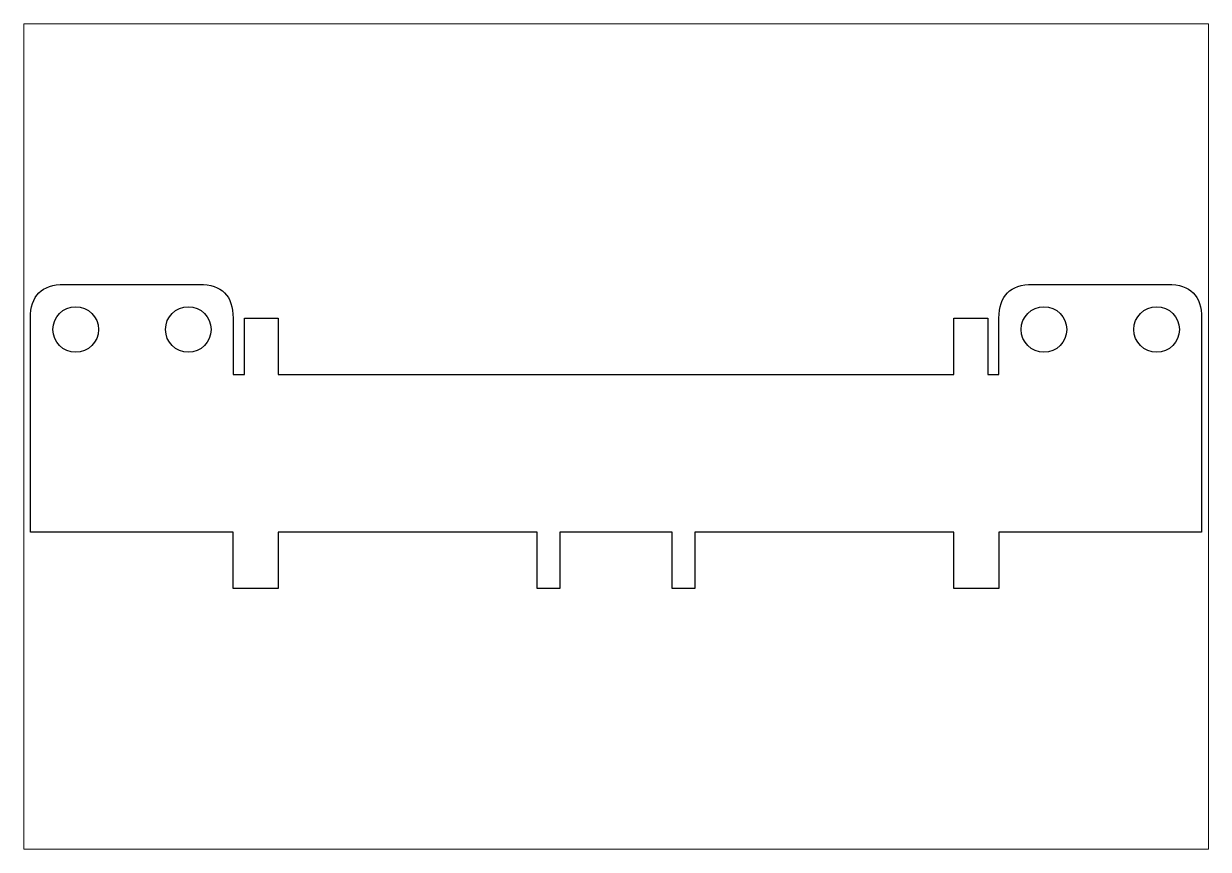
# Paper-space layout 'Layout1' of a CAD drawing. Extents: x 29 to 258, y 20 to 180.
# The model-space entities are those that its viewports show. They can reach past a viewport. Long polylines and large blocks are cut down to what shows.
import ezdxf

# ---------------------------------------------------------------- set-up
doc = ezdxf.new("R2010")
doc.units = 0
doc.layers.get('0').update_dxf_attribs({"linetype": 'CONTINUOUS'})
doc.layers.add('LAYER_1', color=7, linetype='CONTINUOUS')

msp = doc.modelspace()

# ---------------------------------------------------------------- linework, layer by layer
at = {"layer": 'LAYER_1', "color": 7}
for p, q in [((-9, 22.000004), (3, 21.999996)), ((76.999998, 22.000007), (88.999997, 22.000015)), ((-12, -0.000008), (-12, 19.000004)), ((6, 18.999996), (6, 13.999992)), ((7, 18.999999), (10, 19.000007)), ((7, 13.999992), (7, 18.999999)), ((10, 19.000007), (10, 13.999992)), ((70.000001, 13.999992), (70.000001, 18.999999)), ((70.000001, 18.999999), (73.000001, 18.999999)), ((73.000001, 18.999999), (73.000001, 13.999992)), ((73.999999, 13.999992), (73.999999, 18.999999)), ((91.999999, 19.000016), (91.999999, -0.000008)), ((-5.952499, 17.999998), (-5.952499, 17.999998)), ((4.047501, 17.999998), (4.047501, 17.999998)), ((80.023751, 17.999998), (80.023751, 17.999998)), ((90.023751, 17.999998), (90.023751, 17.999998)), ((6, 13.999992), (7, 13.999992)), ((10, 13.999992), (70.000001, 13.999992)), ((73.000001, 13.999992), (73.999999, 13.999992)), ((6, -0.000008), (-12, -0.000008)), ((6, -4.999998), (6, -0.000008)), ((32.999999, -0.000008), (10, -0.000008)), ((10, -0.000008), (10, -4.999998)), ((32.999999, -4.999998), (32.999999, -0.000008)), ((45, -0.000008), (35.000001, -0.000008)), ((35.000001, -0.000008), (35.000001, -4.999998)), ((45, -4.999998), (45, -0.000008)), ((70.000001, -0.000008), (46.999999, -0.000008)), ((46.999999, -0.000008), (46.999999, -4.999998)), ((70.000001, -4.999998), (70.000001, -0.000008)), ((91.999999, -0.000008), (73.999999, -0.000008)), ((73.999999, -0.000008), (73.999999, -4.999998)), ((10, -4.999998), (6, -4.999998)), ((35.000001, -4.999998), (32.999999, -4.999998)), ((46.999999, -4.999998), (45, -4.999998)), ((73.999999, -4.999998), (70.000001, -4.999998))]:
    msp.add_line(p, q, dxfattribs=at)
for points in [[(-12, 19.000004), (-12, 21), (-11, 21.999998), (-9, 22.000004)], [(3, 21.999996), (5, 21.999998), (6, 21), (6, 18.999996)], [(73.999999, 18.999999), (73.999999, 21), (75, 21.999998), (76.999998, 22.000007)], [(88.999997, 22.000015), (90.999999, 21.999998), (91.999999, 21), (91.999999, 19.000016)], [(-10, 17.999998), (-10, 19.114309), (-9.093936, 20.017636), (-7.97625, 20.017636)], [(-7.97625, 20.017636), (-6.858563, 20.017636), (-5.952499, 19.114309), (-5.952499, 17.999998)], [(0, 17.999998), (0, 19.114309), (0.906064, 20.017636), (2.02375, 20.017636)], [(2.02375, 20.017636), (3.141437, 20.017636), (4.047501, 19.114309), (4.047501, 17.999998)], [(75.97625, 17.999998), (75.97625, 19.114309), (76.882314, 20.017636), (78.000001, 20.017636)], [(78.000001, 20.017636), (79.117687, 20.017636), (80.023751, 19.114309), (80.023751, 17.999998)], [(85.97625, 17.999998), (85.97625, 19.114309), (86.882314, 20.017636), (88, 20.017636)], [(88, 20.017636), (89.117687, 20.017636), (90.023751, 19.114309), (90.023751, 17.999998)], [(-7.97625, 15.98236), (-9.093936, 15.98236), (-10, 16.885687), (-10, 17.999998)], [(-5.952499, 17.999998), (-5.952499, 16.885687), (-6.858563, 15.98236), (-7.97625, 15.98236)], [(2.02375, 15.98236), (0.906064, 15.98236), (0, 16.885687), (0, 17.999998)], [(4.047501, 17.999998), (4.047501, 16.885687), (3.141437, 15.98236), (2.02375, 15.98236)], [(78.000001, 15.98236), (76.882314, 15.98236), (75.97625, 16.885687), (75.97625, 17.999998)], [(80.023751, 17.999998), (80.023751, 16.885687), (79.117687, 15.98236), (78.000001, 15.98236)], [(88, 15.98236), (86.882314, 15.98236), (85.97625, 16.885687), (85.97625, 17.999998)], [(90.023751, 17.999998), (90.023751, 16.885687), (89.117687, 15.98236), (88, 15.98236)]]:
    msp.add_open_spline(points, degree=3, dxfattribs=at)

psp = doc.layouts.get("Layout1")

# ---------------------------------------------------------------- viewports
at = {"layer": '0', "linetype": 'Continuous'}
psp.add_viewport(center=(143.44, 99.96), size=(229.5, 159.9353), view_center_point=(40, 8.500008), view_height=73.30367997, dxfattribs=at)

doc.saveas('drawing.dxf')
